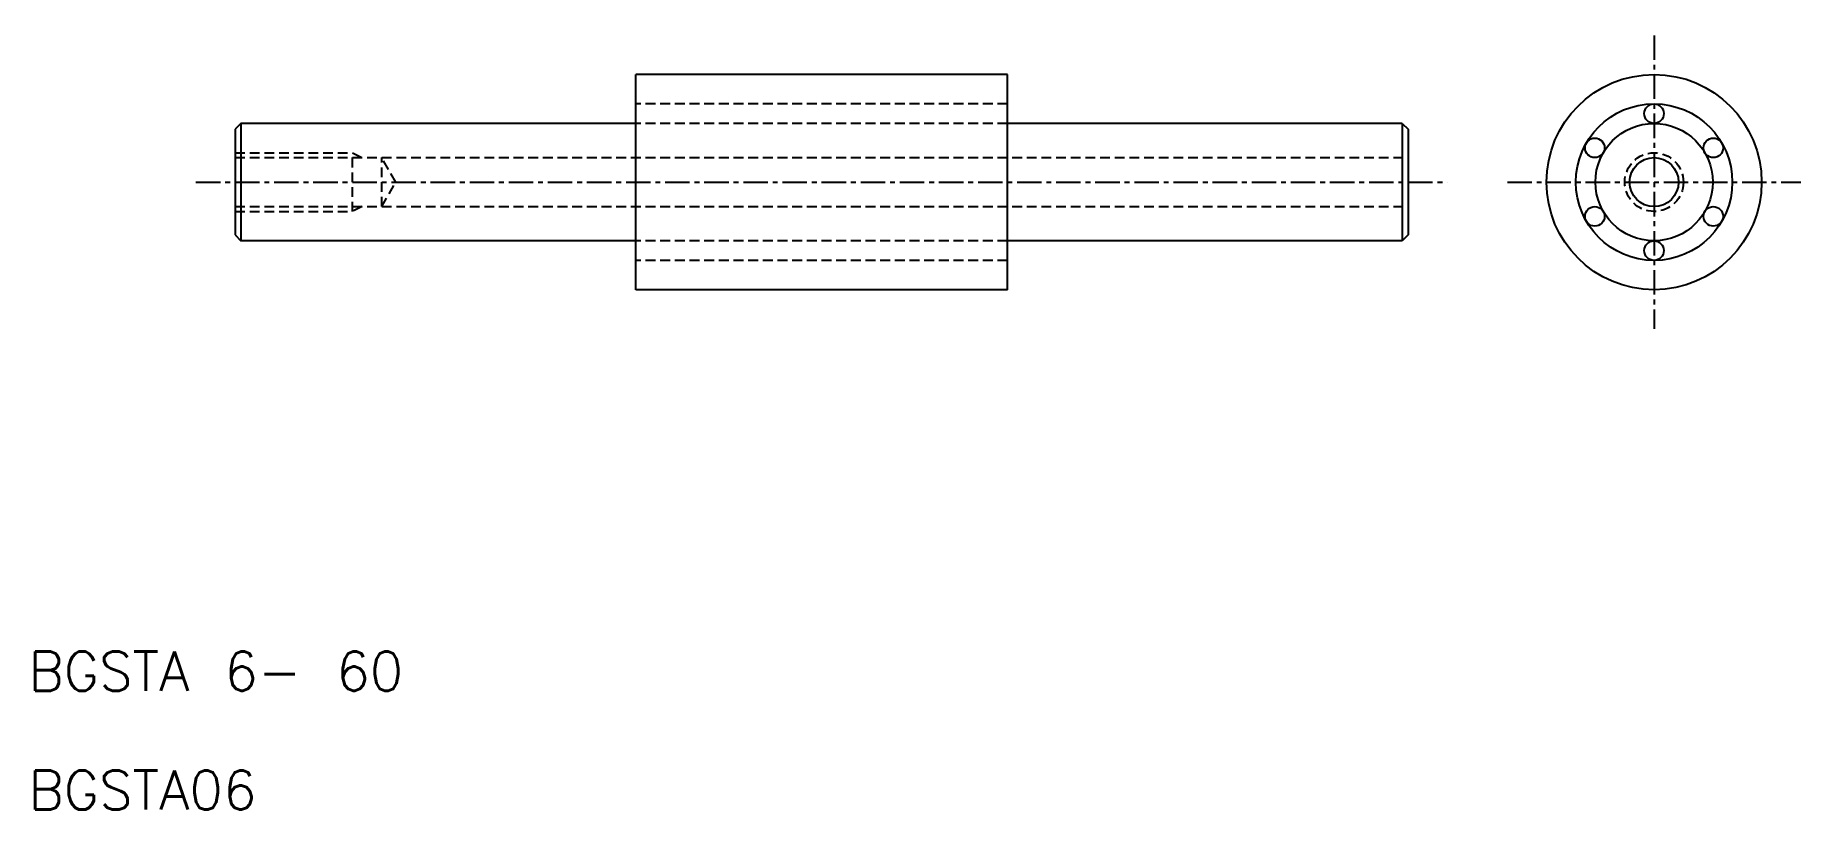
# Model space of a CAD drawing. Extents: x 494.4 to 584.7, y 510 to 549.6.
import ezdxf

# ---------------------------------------------------------------- set-up
doc = ezdxf.new("R2010")
doc.units = 0
doc.linetypes.add('CENTER', pattern=[2, 1.25, -0.25, 0.25, -0.25])
doc.linetypes.add('DASHED', pattern=[0.75, 0.5, -0.25])
doc.layers.get('0').update_dxf_attribs({"linetype": 'CONTINUOUS'})
doc.layers.add('CENTER', color=1, linetype='CENTER')
doc.styles.get("Standard").update_dxf_attribs({"font": 'txt.shx', "bigfont": 'bigfont.shx'})

msp = doc.modelspace()

# ---------------------------------------------------------------- linework, layer by layer
at = {"color": 7, "linetype": 'CONTINUOUS'}
for p, q in [((544.08, 547.568), (525.08, 547.568)), ((525.08, 536.568), (525.08, 547.568)), ((544.08, 536.568), (544.08, 547.568)), ((504.88, 545.068), (504.58, 544.768)), ((504.58, 544.768), (504.58, 539.368)), ((525.08, 545.068), (504.88, 545.068)), ((504.88, 545.068), (504.88, 539.068)), ((564.28, 545.068), (544.08, 545.068)), ((564.28, 545.068), (564.58, 544.768)), ((564.28, 545.068), (564.28, 539.068)), ((564.58, 544.768), (564.58, 539.368)), ((504.58, 539.368), (504.88, 539.068)), ((525.08, 539.068), (504.88, 539.068)), ((564.28, 539.068), (544.08, 539.068)), ((564.58, 539.368), (564.28, 539.068)), ((544.08, 536.568), (525.08, 536.568))]:
    msp.add_line(p, q, dxfattribs=at)
at = {"color": 3, "linetype": 'DASHED'}
for p, q in [((544.08, 546.068), (525.08, 546.068)), ((544.08, 545.068), (525.08, 545.068)), ((504.58, 543.568), (510.58, 543.568)), ((504.58, 543.318), (564.58, 543.318)), ((510.58, 543.568), (511.08, 543.318)), ((510.58, 540.568), (510.58, 543.568)), ((512.802, 542.068), (512.08, 543.318)), ((512.08, 540.818), (512.08, 543.318)), ((512.08, 540.818), (512.802, 542.068)), ((504.58, 540.818), (564.58, 540.818)), ((504.58, 540.568), (510.58, 540.568)), ((511.08, 540.818), (510.58, 540.568)), ((544.08, 539.068), (525.08, 539.068)), ((544.08, 538.068), (525.08, 538.068))]:
    msp.add_line(p, q, dxfattribs=at)
at = {"color": 7, "linetype": 'CONTINUOUS'}
for centre, radius in [((577.158, 542.068), 5.5), ((577.158, 542.068), 4), ((577.158, 545.568), 0.5), ((577.158, 542.068), 3), ((574.127, 543.818), 0.5), ((580.189, 543.818), 0.5), ((577.158, 542.068), 1.25), ((574.127, 540.318), 0.5), ((580.189, 540.318), 0.5), ((577.158, 538.568), 0.5)]:
    msp.add_circle(centre, radius, dxfattribs=at)
at = {"color": 3, "linetype": 'DASHED'}
msp.add_circle((577.158, 542.068), 1.5, dxfattribs=at)
at = {"layer": 'CENTER', "color": 1, "linetype": 'CENTER'}
for p, q in [((577.158, 549.568), (577.158, 534.568)), ((502.58, 542.068), (566.58, 542.068)), ((569.658, 542.068), (584.658, 542.068))]:
    msp.add_line(p, q, dxfattribs=at)

# ---------------------------------------------------------------- texts
at = {"color": 7, "linetype": 'CONTINUOUS'}
for s, p in [('BGSTA 6- 60', (494.021, 516.077)), ('BGSTA06', (494.021, 510.003))]:
    msp.add_text(s, height=2, dxfattribs=at).set_placement(p)

doc.saveas('drawing.dxf')
